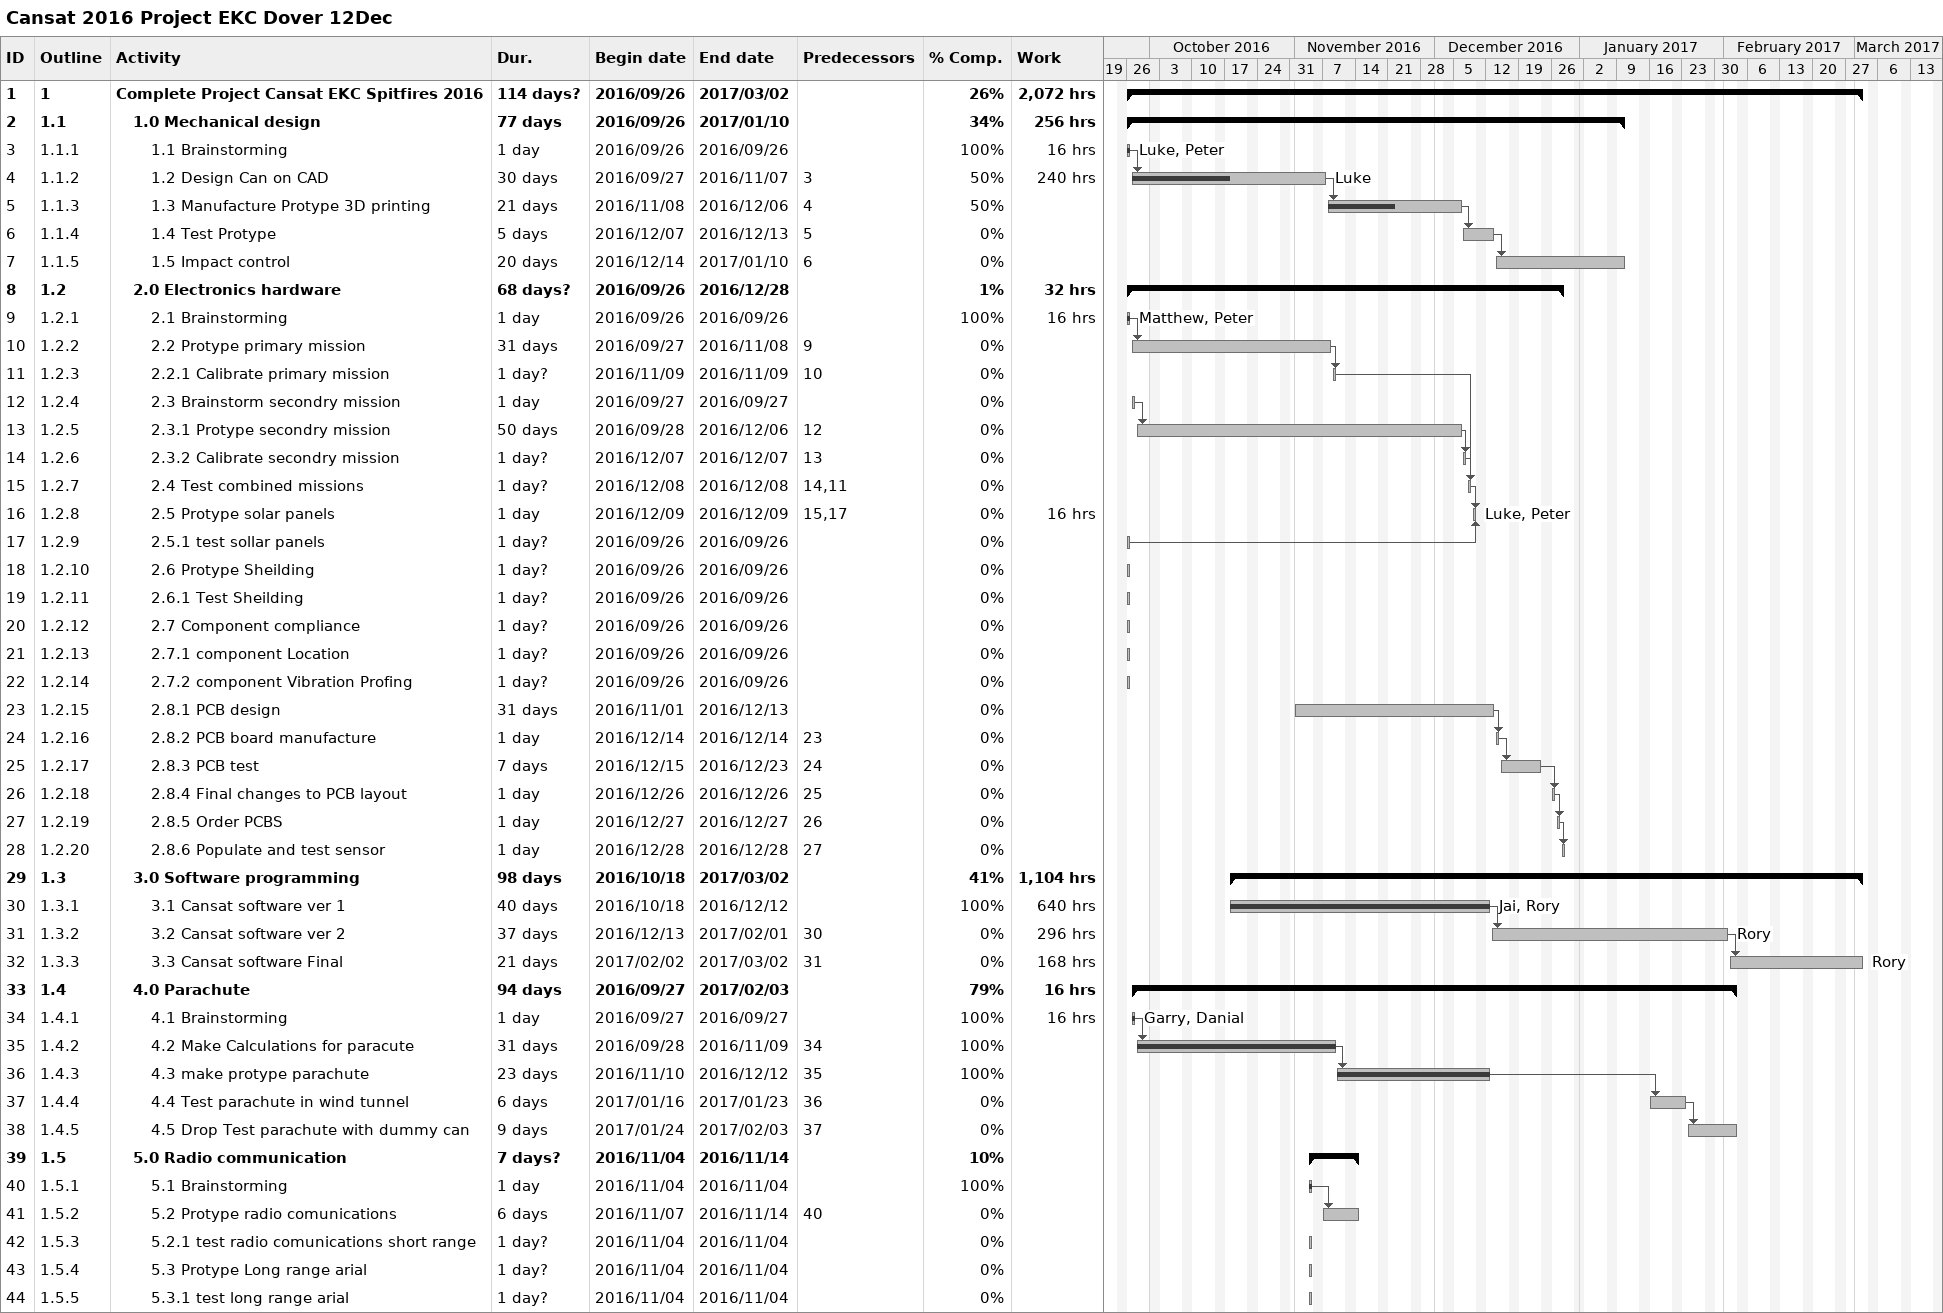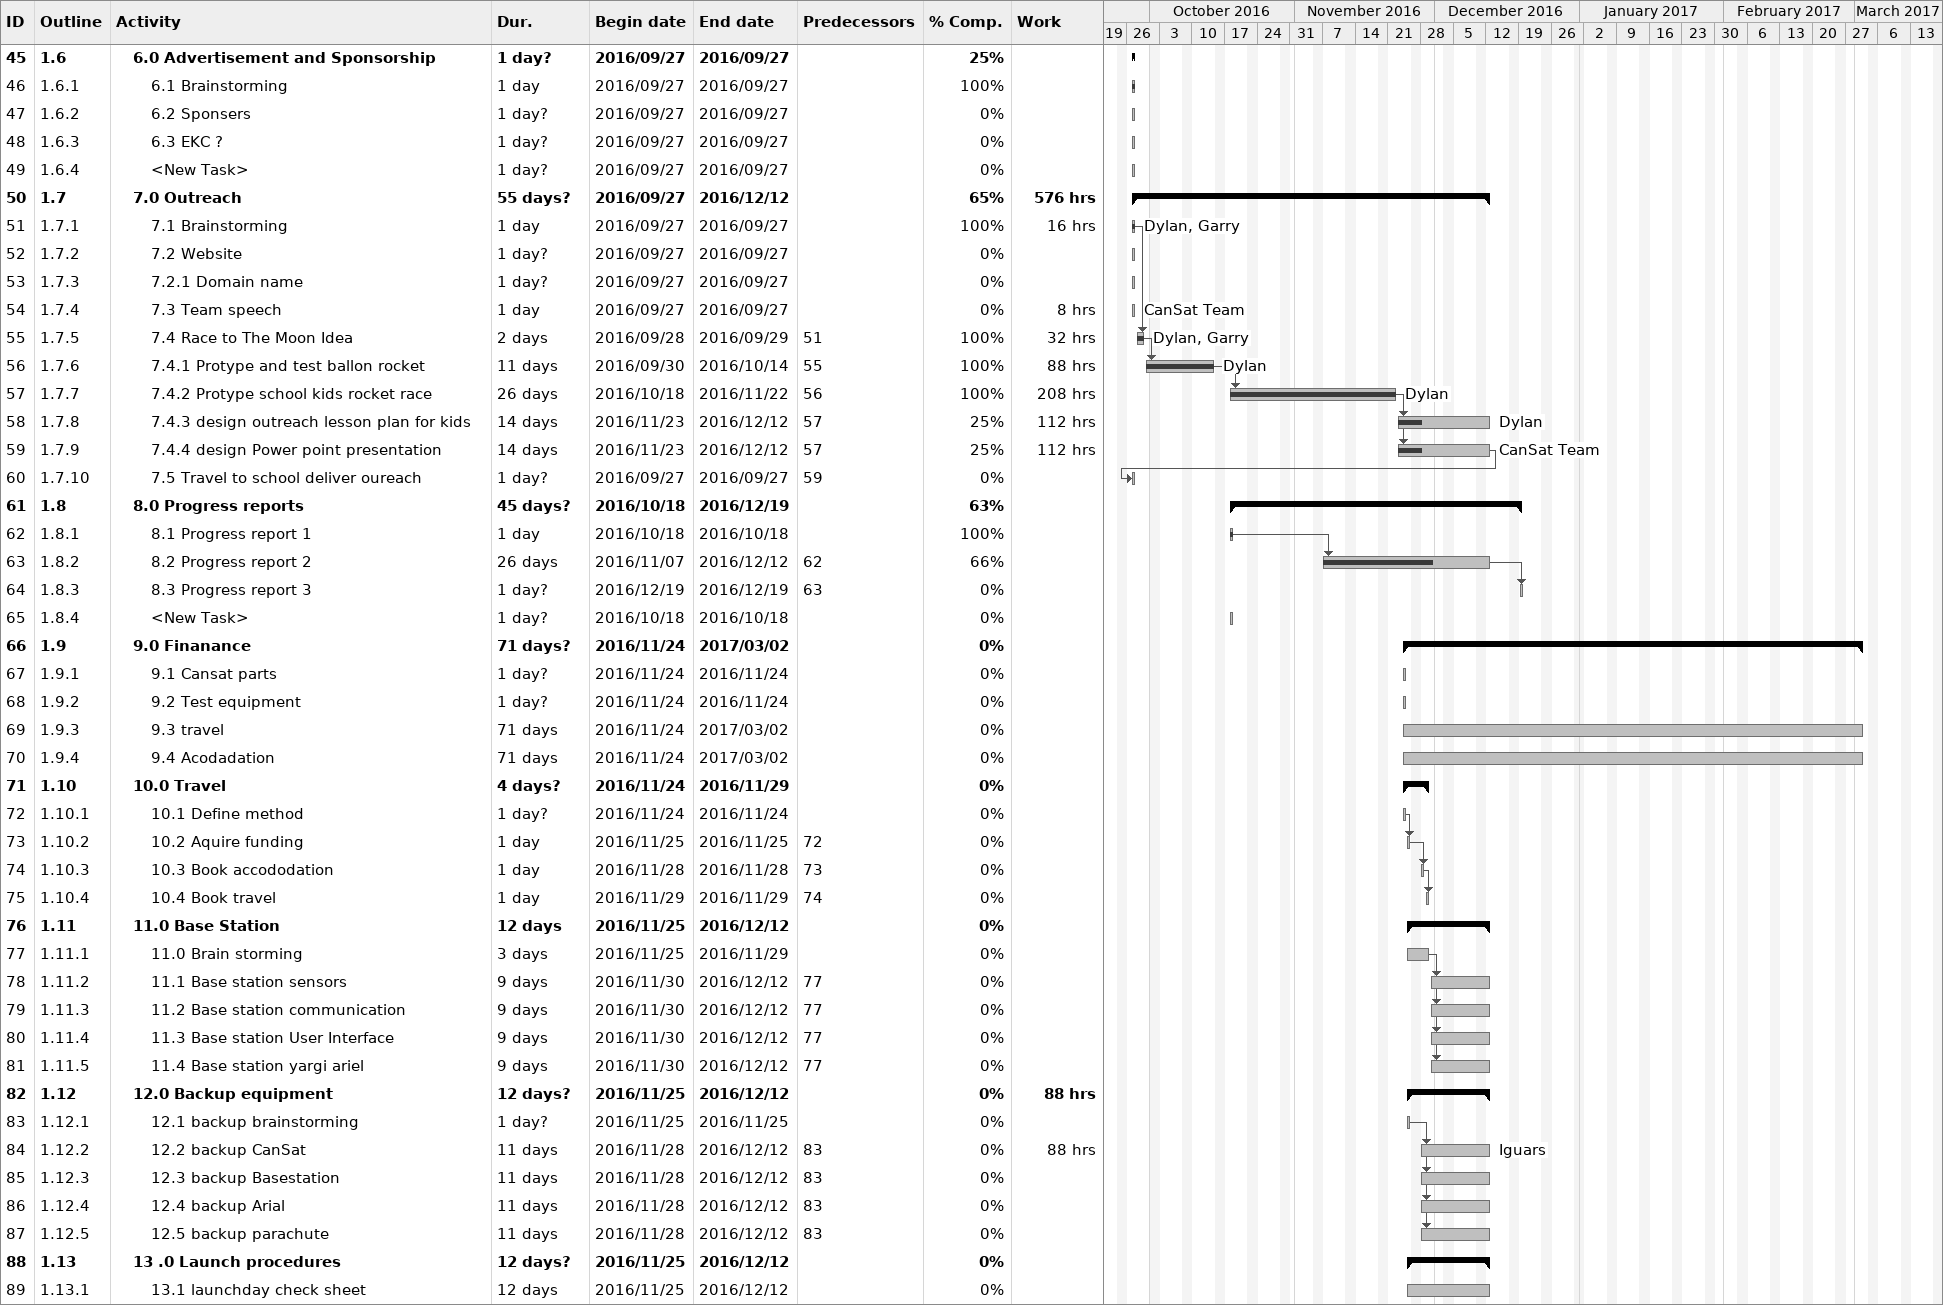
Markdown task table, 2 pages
Cansat 2016 Project EKC Dover 12Dec

| ID | WBS | Task | Duration | Start | Finish | Predecessors | Resources | % complete | Work (h) |
|---|---|---|---|---|---|---|---|---|---|
| 1 | 1 | **Complete Project Cansat EKC Spitfires 2016** | 114d? | 2016-09-26 | 2017-03-02 |  |  | 26 | 2072 |
| 2 | 1.1 | **1.0 Mechanical design** | 77d | 2016-09-26 | 2017-01-10 |  |  | 34 | 256 |
| 3 | 1.1.1 | 1.1 Brainstorming | 1d | 2016-09-26 | 2016-09-26 |  | Luke, Peter | 100 | 16 |
| 4 | 1.1.2 | 1.2 Design Can on CAD | 30d | 2016-09-27 | 2016-11-07 | 3 | Luke | 50 | 240 |
| 5 | 1.1.3 | 1.3 Manufacture Protype 3D printing | 21d | 2016-11-08 | 2016-12-06 | 4 |  | 50 |  |
| 6 | 1.1.4 | 1.4 Test Protype | 5d | 2016-12-07 | 2016-12-13 | 5 |  | 0 |  |
| 7 | 1.1.5 | 1.5 Impact control | 20d | 2016-12-14 | 2017-01-10 | 6 |  | 0 |  |
| 8 | 1.2 | **2.0 Electronics hardware** | 68d? | 2016-09-26 | 2016-12-28 |  |  | 1 | 32 |
| 9 | 1.2.1 | 2.1 Brainstorming | 1d | 2016-09-26 | 2016-09-26 |  | Matthew, Peter | 100 | 16 |
| 10 | 1.2.2 | 2.2 Protype primary mission | 31d | 2016-09-27 | 2016-11-08 | 9 |  | 0 |  |
| 11 | 1.2.3 | 2.2.1 Calibrate primary mission | 1d? | 2016-11-09 | 2016-11-09 | 10 |  | 0 |  |
| 12 | 1.2.4 | 2.3 Brainstorm secondry mission | 1d | 2016-09-27 | 2016-09-27 |  |  | 0 |  |
| 13 | 1.2.5 | 2.3.1 Protype secondry mission | 50d | 2016-09-28 | 2016-12-06 | 12 |  | 0 |  |
| 14 | 1.2.6 | 2.3.2 Calibrate secondry mission | 1d? | 2016-12-07 | 2016-12-07 | 13 |  | 0 |  |
| 15 | 1.2.7 | 2.4 Test combined missions | 1d? | 2016-12-08 | 2016-12-08 | 14, 11 |  | 0 |  |
| 16 | 1.2.8 | 2.5 Protype solar panels | 1d | 2016-12-09 | 2016-12-09 | 15, 17 | Luke, Peter | 0 | 16 |
| 17 | 1.2.9 | 2.5.1 test sollar panels | 1d? | 2016-09-26 | 2016-09-26 |  |  | 0 |  |
| 18 | 1.2.10 | 2.6 Protype Sheilding | 1d? | 2016-09-26 | 2016-09-26 |  |  | 0 |  |
| 19 | 1.2.11 | 2.6.1 Test Sheilding | 1d? | 2016-09-26 | 2016-09-26 |  |  | 0 |  |
| 20 | 1.2.12 | 2.7 Component compliance | 1d? | 2016-09-26 | 2016-09-26 |  |  | 0 |  |
| 21 | 1.2.13 | 2.7.1 component Location | 1d? | 2016-09-26 | 2016-09-26 |  |  | 0 |  |
| 22 | 1.2.14 | 2.7.2 component Vibration Profing | 1d? | 2016-09-26 | 2016-09-26 |  |  | 0 |  |
| 23 | 1.2.15 | 2.8.1 PCB design | 31d | 2016-11-01 | 2016-12-13 |  |  | 0 |  |
| 24 | 1.2.16 | 2.8.2 PCB board manufacture | 1d | 2016-12-14 | 2016-12-14 | 23 |  | 0 |  |
| 25 | 1.2.17 | 2.8.3 PCB test | 7d | 2016-12-15 | 2016-12-23 | 24 |  | 0 |  |
| 26 | 1.2.18 | 2.8.4 Final changes to PCB layout | 1d | 2016-12-26 | 2016-12-26 | 25 |  | 0 |  |
| 27 | 1.2.19 | 2.8.5 Order PCBS | 1d | 2016-12-27 | 2016-12-27 | 26 |  | 0 |  |
| 28 | 1.2.20 | 2.8.6 Populate and test sensor | 1d | 2016-12-28 | 2016-12-28 | 27 |  | 0 |  |
| 29 | 1.3 | **3.0 Software programming** | 98d | 2016-10-18 | 2017-03-02 |  |  | 41 | 1104 |
| 30 | 1.3.1 | 3.1 Cansat software ver 1 | 40d | 2016-10-18 | 2016-12-12 |  | Jai, Rory | 100 | 640 |
| 31 | 1.3.2 | 3.2 Cansat software ver 2 | 37d | 2016-12-13 | 2017-02-01 | 30 | Rory | 0 | 296 |
| 32 | 1.3.3 | 3.3 Cansat software Final | 21d | 2017-02-02 | 2017-03-02 | 31 | Rory | 0 | 168 |
| 33 | 1.4 | **4.0 Parachute** | 94d | 2016-09-27 | 2017-02-03 |  |  | 79 | 16 |
| 34 | 1.4.1 | 4.1 Brainstorming | 1d | 2016-09-27 | 2016-09-27 |  | Garry, Danial | 100 | 16 |
| 35 | 1.4.2 | 4.2 Make Calculations for paracute | 31d | 2016-09-28 | 2016-11-09 | 34 |  | 100 |  |
| 36 | 1.4.3 | 4.3 make protype parachute | 23d | 2016-11-10 | 2016-12-12 | 35 |  | 100 |  |
| 37 | 1.4.4 | 4.4 Test parachute in wind tunnel | 6d | 2017-01-16 | 2017-01-23 | 36 |  | 0 |  |
| 38 | 1.4.5 | 4.5 Drop Test parachute with dummy can | 9d | 2017-01-24 | 2017-02-03 | 37 |  | 0 |  |
| 39 | 1.5 | **5.0 Radio communication** | 7d? | 2016-11-04 | 2016-11-14 |  |  | 10 |  |
| 40 | 1.5.1 | 5.1 Brainstorming | 1d | 2016-11-04 | 2016-11-04 |  |  | 100 |  |
| 41 | 1.5.2 | 5.2 Protype radio comunications | 6d | 2016-11-07 | 2016-11-14 | 40 |  | 0 |  |
| 42 | 1.5.3 | 5.2.1 test radio comunications short range | 1d? | 2016-11-04 | 2016-11-04 |  |  | 0 |  |
| 43 | 1.5.4 | 5.3 Protype Long range arial | 1d? | 2016-11-04 | 2016-11-04 |  |  | 0 |  |
| 44 | 1.5.5 | 5.3.1 test long range arial | 1d? | 2016-11-04 | 2016-11-04 |  |  | 0 |  |
| 45 | 1.6 | **6.0 Advertisement and Sponsorship** | 1d? | 2016-09-27 | 2016-09-27 |  |  | 25 |  |
| 46 | 1.6.1 | 6.1 Brainstorming | 1d | 2016-09-27 | 2016-09-27 |  |  | 100 |  |
| 47 | 1.6.2 | 6.2 Sponsers | 1d? | 2016-09-27 | 2016-09-27 |  |  | 0 |  |
| 48 | 1.6.3 | 6.3 EKC ? | 1d? | 2016-09-27 | 2016-09-27 |  |  | 0 |  |
| 49 | 1.6.4 | <New Task> | 1d? | 2016-09-27 | 2016-09-27 |  |  | 0 |  |
| 50 | 1.7 | **7.0 Outreach** | 55d? | 2016-09-27 | 2016-12-12 |  |  | 65 | 576 |
| 51 | 1.7.1 | 7.1 Brainstorming | 1d | 2016-09-27 | 2016-09-27 |  | Dylan, Garry | 100 | 16 |
| 52 | 1.7.2 | 7.2 Website | 1d? | 2016-09-27 | 2016-09-27 |  |  | 0 |  |
| 53 | 1.7.3 | 7.2.1 Domain name | 1d? | 2016-09-27 | 2016-09-27 |  |  | 0 |  |
| 54 | 1.7.4 | 7.3 Team speech | 1d | 2016-09-27 | 2016-09-27 |  | CanSat Team | 0 | 8 |
| 55 | 1.7.5 | 7.4 Race to The Moon Idea | 2d | 2016-09-28 | 2016-09-29 | 51 | Dylan, Garry | 100 | 32 |
| 56 | 1.7.6 | 7.4.1 Protype and test ballon rocket | 11d | 2016-09-30 | 2016-10-14 | 55 | Dylan | 100 | 88 |
| 57 | 1.7.7 | 7.4.2 Protype school kids rocket race | 26d | 2016-10-18 | 2016-11-22 | 56 | Dylan | 100 | 208 |
| 58 | 1.7.8 | 7.4.3 design outreach lesson plan for kids | 14d | 2016-11-23 | 2016-12-12 | 57 | Dylan | 25 | 112 |
| 59 | 1.7.9 | 7.4.4 design Power point presentation | 14d | 2016-11-23 | 2016-12-12 | 57 | CanSat Team | 25 | 112 |
| 60 | 1.7.10 | 7.5 Travel to school deliver oureach | 1d? | 2016-09-27 | 2016-09-27 | 59 |  | 0 |  |
| 61 | 1.8 | **8.0 Progress reports** | 45d? | 2016-10-18 | 2016-12-19 |  |  | 63 |  |
| 62 | 1.8.1 | 8.1 Progress report 1 | 1d | 2016-10-18 | 2016-10-18 |  |  | 100 |  |
| 63 | 1.8.2 | 8.2 Progress report 2 | 26d | 2016-11-07 | 2016-12-12 | 62 |  | 66 |  |
| 64 | 1.8.3 | 8.3 Progress report 3 | 1d? | 2016-12-19 | 2016-12-19 | 63 |  | 0 |  |
| 65 | 1.8.4 | <New Task> | 1d? | 2016-10-18 | 2016-10-18 |  |  | 0 |  |
| 66 | 1.9 | **9.0 Finanance** | 71d? | 2016-11-24 | 2017-03-02 |  |  | 0 |  |
| 67 | 1.9.1 | 9.1 Cansat parts | 1d? | 2016-11-24 | 2016-11-24 |  |  | 0 |  |
| 68 | 1.9.2 | 9.2 Test equipment | 1d? | 2016-11-24 | 2016-11-24 |  |  | 0 |  |
| 69 | 1.9.3 | 9.3 travel | 71d | 2016-11-24 | 2017-03-02 |  |  | 0 |  |
| 70 | 1.9.4 | 9.4 Acodadation | 71d | 2016-11-24 | 2017-03-02 |  |  | 0 |  |
| 71 | 1.10 | **10.0 Travel** | 4d? | 2016-11-24 | 2016-11-29 |  |  | 0 |  |
| 72 | 1.10.1 | 10.1 Define method | 1d? | 2016-11-24 | 2016-11-24 |  |  | 0 |  |
| 73 | 1.10.2 | 10.2 Aquire funding | 1d | 2016-11-25 | 2016-11-25 | 72 |  | 0 |  |
| 74 | 1.10.3 | 10.3 Book accododation | 1d | 2016-11-28 | 2016-11-28 | 73 |  | 0 |  |
| 75 | 1.10.4 | 10.4 Book travel | 1d | 2016-11-29 | 2016-11-29 | 74 |  | 0 |  |
| 76 | 1.11 | **11.0 Base Station** | 12d | 2016-11-25 | 2016-12-12 |  |  | 0 |  |
| 77 | 1.11.1 | 11.0 Brain storming | 3d | 2016-11-25 | 2016-11-29 |  |  | 0 |  |
| 78 | 1.11.2 | 11.1 Base station sensors | 9d | 2016-11-30 | 2016-12-12 | 77 |  | 0 |  |
| 79 | 1.11.3 | 11.2 Base station communication | 9d | 2016-11-30 | 2016-12-12 | 77 |  | 0 |  |
| 80 | 1.11.4 | 11.3 Base station User Interface | 9d | 2016-11-30 | 2016-12-12 | 77 |  | 0 |  |
| 81 | 1.11.5 | 11.4 Base station yargi ariel | 9d | 2016-11-30 | 2016-12-12 | 77 |  | 0 |  |
| 82 | 1.12 | **12.0 Backup equipment** | 12d? | 2016-11-25 | 2016-12-12 |  |  | 0 | 88 |
| 83 | 1.12.1 | 12.1 backup brainstorming | 1d? | 2016-11-25 | 2016-11-25 |  |  | 0 |  |
| 84 | 1.12.2 | 12.2 backup CanSat | 11d | 2016-11-28 | 2016-12-12 | 83 | Iguars | 0 | 88 |
| 85 | 1.12.3 | 12.3 backup Basestation | 11d | 2016-11-28 | 2016-12-12 | 83 |  | 0 |  |
| 86 | 1.12.4 | 12.4 backup Arial | 11d | 2016-11-28 | 2016-12-12 | 83 |  | 0 |  |
| 87 | 1.12.5 | 12.5 backup parachute | 11d | 2016-11-28 | 2016-12-12 | 83 |  | 0 |  |
| 88 | 1.13 | **13 .0 Launch procedures** | 12d? | 2016-11-25 | 2016-12-12 |  |  | 0 |  |
| 89 | 1.13.1 | 13.1 launchday check sheet | 12d | 2016-11-25 | 2016-12-12 |  |  | 0 |  |
